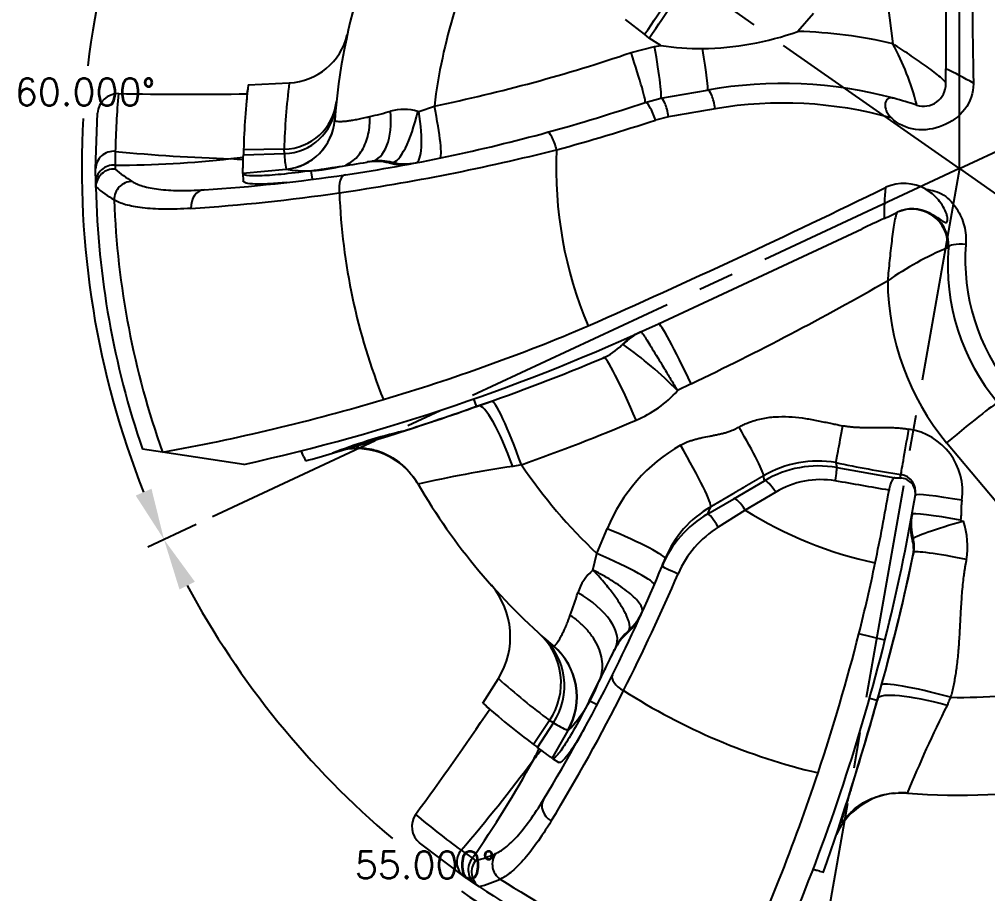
# Model space of a CAD drawing. Header units: inches. Extents: x -34 to 34, y 0 to 22.
# Drawn here: x 26.37 to 29.751, y 3.585 to 6.637 of the extents above; entities that cross this region are included whole.
import ezdxf

# ---------------------------------------------------------------- set-up
doc = ezdxf.new("R2010")
doc.units = ezdxf.units.IN
doc.header["$MEASUREMENT"] = 0
doc.header["$PDMODE"] = 35
doc.linetypes.add('CENTER2', pattern=[1.125, 0.75, -0.125, 0.125, -0.125])
doc.layers.get('Defpoints').update_dxf_attribs({"color": 10})
for name, color, linetype in [('CLine', 5, 'CENTER2'), ('Default', 7, 'Continuous'), ('Dims', 4, 'Continuous'), ('ODG-42788R1', 7, 'Continuous')]:
    doc.layers.add(name, color=color, linetype=linetype)
doc.styles.add('RomanS', font='romans')
doc.dimstyles.new('Copy of Standard', dxfattribs={"dimtxt": 0.094, "dimasz": 0.18, "dimexe": 0.0625, "dimexo": 0.0625, "dimgap": 0.045, "dimtad": 0, "dimtih": 1, "dimtoh": 1, "dimdec": 4, "dimzin": 4, "dimdsep": 46, "dimtxsty": 'RomanS', "dimcen": 0.09, "dimadec": 3, "dimazin": 1, "dimtfac": 1, "dimtdec": 4, "dimtofl": 0, "dimtmove": 0, "dimatfit": 1, "dimfxl": 1, "dimtolj": 1, "dimtzin": 0, "dimarcsym": 0})

# ---------------------------------------------------------------- blocks, each defined once
blk = doc.blocks.new('*D35')
at = {"layer": 'Defpoints', "color": 0, "transparency": 16777216}
for p in [(28.6885, 9.0247), (29.6523, 8.9935), (27.2954, 7.7666), (29.6523, 6.1163), (29.6523, 6.1163)]:
    blk.add_point(p, dxfattribs=at)
at = {"layer": 'Dims', "color": 0, "lineweight": -2, "transparency": 16777216}
for p, q in [((29.6523, 9.056), (29.6523, 9.2427)), ((27.2442, 7.8024), (27.0913, 7.9096))]:
    blk.add_line(p, q, dxfattribs=at)
for start, end in [(93.3665, 113.5033), (121.0204, 141.6335)]:
    blk.add_arc((29.6523, 6.1163), 3.064, start, end, dxfattribs=at)
at = {"layer": 'Dims', "color": 0, "transparency": 16777216}
for points in [[(29.4715, 9.2049), (29.4733, 9.145), (29.6523, 9.1802)], [(27.274, 8.0001), (27.2259, 8.036), (27.1425, 7.8737)]]:
    blk.add_solid(points, dxfattribs=at)
at = {"layer": 'Dims', "color": 0, "transparency": 16777216, "insert": (28.2375, 8.8341), "char_height": 0.094, "attachment_point": 5, "style": 'RomanS'}
blk.add_mtext('\\A1;55.000°', dxfattribs=at)
blk = doc.blocks.new('*D36')
at = {"layer": 'Defpoints', "color": 0, "transparency": 16777216}
for p in [(27.2954, 7.7666), (26.6927, 6.9093), (29.6523, 6.1163), (27.0447, 4.9003)]:
    blk.add_point(p, dxfattribs=at)
at = {"layer": 'Dims', "color": 0, "lineweight": -2, "transparency": 16777216}
for p, q in [((27.2442, 7.8024), (27.0913, 7.9096)), ((26.988, 4.8739), (26.8188, 4.795))]:
    blk.add_line(p, q, dxfattribs=at)
for start, end in [(148.3665, 173.2705), (176.725, 201.6335)]:
    blk.add_arc((29.6523, 6.1163), 3.064, start, end, dxfattribs=at)
at = {"layer": 'Dims', "color": 0, "transparency": 16777216}
for points in [[(27.0185, 7.7398), (27.0687, 7.7068), (27.1425, 7.8737)], [(26.8317, 4.9986), (26.7766, 4.9748), (26.8754, 4.8214)]]:
    blk.add_solid(points, dxfattribs=at)
at = {"layer": 'Dims', "color": 0, "transparency": 16777216, "insert": (26.6, 6.3833), "char_height": 0.094, "attachment_point": 5, "style": 'RomanS'}
blk.add_mtext('\\A1;60.000°', dxfattribs=at)
blk = doc.blocks.new('*D37')
at = {"layer": 'Defpoints', "color": 0, "transparency": 16777216}
for p in [(29.6523, 6.1163), (27.0447, 4.9003), (27.4237, 4.0137), (29.1527, 3.2828)]:
    blk.add_point(p, dxfattribs=at)
at = {"layer": 'Dims', "color": 0, "lineweight": -2, "transparency": 16777216}
for p, q in [((26.988, 4.8739), (26.8188, 4.795)), ((29.1418, 3.2213), (29.1094, 3.0373))]:
    blk.add_line(p, q, dxfattribs=at)
for start, end in [(208.3665, 229.7584), (235.4246, 256.6335)]:
    blk.add_arc((29.6523, 6.1163), 3.064, start, end, dxfattribs=at)
at = {"layer": 'Dims', "color": 0, "transparency": 16777216}
for points in [[(26.9294, 4.6471), (26.983, 4.6741), (26.8754, 4.8214)], [(28.95, 3.1647), (28.9379, 3.106), (29.1202, 3.0989)]]:
    blk.add_solid(points, dxfattribs=at)
at = {"layer": 'Dims', "color": 0, "transparency": 16777216, "insert": (27.7871, 3.6855), "char_height": 0.094, "attachment_point": 5, "style": 'RomanS'}
blk.add_mtext('\\A1;55.000°', dxfattribs=at)
blk = doc.blocks.new('*D38')
at = {"layer": 'Defpoints', "color": 0, "transparency": 16777216}
for p in [(29.6523, 6.1163), (32.0091, 4.466), (29.1527, 3.2828), (30.2719, 3.1156)]:
    blk.add_point(p, dxfattribs=at)
at = {"layer": 'Dims', "color": 0, "lineweight": -2, "transparency": 16777216}
for p, q in [((32.0603, 4.4302), (32.2133, 4.323)), ((29.1418, 3.2213), (29.1094, 3.0373))]:
    blk.add_line(p, q, dxfattribs=at)
for start, end in [(296.6385, 321.6335), (263.3665, 287.4639)]:
    blk.add_arc((29.6523, 6.1163), 3.064, start, end, dxfattribs=at)
at = {"layer": 'Dims', "color": 0, "transparency": 16777216}
for points in [[(32.0305, 4.2325), (32.0787, 4.1966), (32.1621, 4.3589)], [(29.294, 3.0432), (29.3027, 3.1025), (29.1202, 3.0989)]]:
    blk.add_solid(points, dxfattribs=at)
at = {"layer": 'Dims', "color": 0, "transparency": 16777216, "insert": (30.8248, 3.2856), "char_height": 0.094, "attachment_point": 5, "style": 'RomanS'}
blk.add_mtext('\\A1;65.000°', dxfattribs=at)
blk = doc.blocks.new('*D39')
at = {"layer": 'Defpoints', "color": 0, "transparency": 16777216}
for p in [(32.2599, 7.3322), (29.6523, 6.1163), (32.6118, 5.3233), (32.0091, 4.466)]:
    blk.add_point(p, dxfattribs=at)
at = {"layer": 'Dims', "color": 0, "lineweight": -2, "transparency": 16777216}
for p, q in [((32.3165, 7.3587), (32.4858, 7.4376)), ((32.0603, 4.4302), (32.2133, 4.323))]:
    blk.add_line(p, q, dxfattribs=at)
for start, end in [(356.725, 21.6335), (328.3665, 353.2705)]:
    blk.add_arc((29.6523, 6.1163), 3.064, start, end, dxfattribs=at)
at = {"layer": 'Dims', "color": 0, "transparency": 16777216}
for points in [[(32.4729, 7.234), (32.528, 7.2578), (32.4292, 7.4112)], [(32.2861, 4.4928), (32.2359, 4.5258), (32.1621, 4.3589)]]:
    blk.add_solid(points, dxfattribs=at)
at = {"layer": 'Dims', "color": 0, "transparency": 16777216, "insert": (32.7046, 5.8493), "char_height": 0.094, "attachment_point": 5, "style": 'RomanS'}
blk.add_mtext('\\A1;60.000°', dxfattribs=at)
blk = doc.blocks.new('*D40')
at = {"layer": 'Defpoints', "color": 0, "transparency": 16777216}
for p in [(29.6523, 9.0499), (31.7549, 8.3449), (32.2599, 7.3322), (29.6523, 6.1163)]:
    blk.add_point(p, dxfattribs=at)
at = {"layer": 'Dims', "color": 0, "lineweight": -2, "transparency": 16777216}
for p, q in [((29.6523, 9.1124), (29.6523, 9.2427)), ((32.3165, 7.3587), (32.4858, 7.4376))]:
    blk.add_line(p, q, dxfattribs=at)
for start, end in [(60.8583, 86.6335), (28.3665, 54.426)]:
    blk.add_arc((29.6523, 6.1163), 3.064, start, end, dxfattribs=at)
at = {"layer": 'Dims', "color": 0, "transparency": 16777216}
for points in [[(29.8313, 9.145), (29.8331, 9.2049), (29.6523, 9.1802)], [(32.3751, 7.5855), (32.3215, 7.5585), (32.4292, 7.4112)]]:
    blk.add_solid(points, dxfattribs=at)
at = {"layer": 'Dims', "color": 0, "transparency": 16777216, "insert": (31.2986, 8.7004), "char_height": 0.094, "attachment_point": 5, "style": 'RomanS'}
blk.add_mtext('\\A1;65.000°', dxfattribs=at)
blk = doc.blocks.new('SE')
at = {"layer": 'ODG-42788R1', "color": 7, "linetype": 'Continuous'}
for p, q in [((8.1358, 7.1487), (8.1358, 6.316)), ((7.6734, 6.5088), (7.6186, 6.4465)), ((7.0839, 6.4362), (7.0175, 6.4884)), ((7.0998, 6.4228), (7.0839, 6.4362)), ((7.0364, 6.3723), (7.1186, 6.3933)), ((7.1408, 6.3973), (7.0998, 6.4228)), ((7.1186, 6.3933), (7.1408, 6.3973)), ((8.1358, 6.2633), (8.1358, 6.316)), ((5.6998, 6.2595), (5.8433, 6.2663)), ((8.2316, 6.2653), (8.2316, 6.2633)), ((5.6964, 6.2284), (5.6981, 6.244)), ((7.1407, 6.2129), (7.3036, 6.2416)), ((7.0854, 6.1987), (7.1407, 6.2129)), ((5.1671, 5.9661), (5.1733, 6.1611)), ((6.2952, 6.1668), (6.3497, 6.1859)), ((6.0018, 6.1375), (6.0018, 6.1369)), ((7.1674, 6.1485), (7.1214, 6.137)), ((5.2357, 6.0276), (5.2351, 5.9794)), ((5.6829, 6.015), (5.8261, 6.0199)), ((5.8253, 6.0354), (5.6835, 6.0324)), ((5.8261, 6.0199), (5.8253, 6.0354)), ((5.1675, 5.9168), (5.1671, 5.9661)), ((5.2351, 5.9794), (5.2349, 5.9658)), ((5.6809, 5.951), (5.8323, 5.965)), ((5.6809, 5.9506), (5.6824, 5.9243)), ((5.8323, 5.965), (5.8321, 5.9657)), ((5.9195, 5.9601), (6.0169, 5.9746)), ((5.9244, 5.93), (5.9195, 5.9601)), ((5.1678, 5.9019), (5.1675, 5.9168)), ((5.1678, 5.9037), (5.1678, 5.9019)), ((7.9265, 5.9021), (7.9246, 5.9013)), ((5.2316, 5.8579), (5.2316, 5.8579)), ((7.9481, 5.8064), (7.967, 5.8152)), ((7.1319, 5.4258), (7.8434, 5.7576)), ((7.0657, 5.3953), (7.07, 5.3973)), ((7.07, 5.3973), (7.0703, 5.3974)), ((7.0085, 5.3536), (7.0042, 5.3518)), ((7.0085, 5.3536), (7.0092, 5.3536)), ((6.942, 5.3078), (6.9378, 5.3062)), ((7.2459, 5.2163), (7.1987, 5.1923)), ((6.4971, 5.1376), (6.4877, 5.1635)), ((6.5038, 5.1394), (6.4971, 5.1376)), ((6.5038, 5.1394), (6.5499, 5.1556)), ((6.1716, 5.0287), (6.213, 5.0419)), ((6.2126, 5.0418), (6.209, 5.0406)), ((8.3096, 4.8056), (8.138, 5.0102)), ((5.4005, 4.9773), (5.3307, 4.9878)), ((5.6845, 4.935), (5.4005, 4.9773)), ((5.885, 4.9824), (5.8849, 4.9824)), ((5.885, 4.9824), (5.8852, 4.9818)), ((5.8909, 4.9683), (5.885, 4.9824)), ((5.8936, 4.9615), (5.8909, 4.9683)), ((5.8936, 4.9615), (5.8996, 4.9472)), ((7.7513, 4.9411), (7.7544, 4.9238)), ((6.6535, 4.9336), (6.6231, 4.928)), ((7.7544, 4.9238), (7.9577, 4.8882)), ((6.2823, 4.8825), (6.2917, 4.8679)), ((7.3953, 4.8152), (7.5021, 4.878)), ((7.5021, 4.878), (7.4992, 4.8949)), ((7.5414, 4.838), (7.4351, 4.7748)), ((7.3043, 4.7618), (7.3953, 4.8152)), ((7.4351, 4.7748), (7.3411, 4.716)), ((8.0156, 4.7509), (8.0173, 4.7602)), ((6.917, 4.6239), (6.9531, 4.71)), ((8.0213, 4.6749), (8.0196, 4.6667)), ((6.9034, 4.5659), (6.917, 4.6239)), ((8.023, 4.6273), (8.0212, 4.6194)), ((7.0251, 4.348), (7.0282, 4.3546)), ((7.0282, 4.3546), (7.03, 4.3577)), ((7.9229, 4.3213), (7.832, 4.3439)), ((6.7647, 4.3018), (6.7654, 4.3014)), ((6.9782, 4.2866), (6.9828, 4.2962)), ((6.9829, 4.2963), (6.9838, 4.2982)), ((6.5194, 4.1011), (6.5735, 4.1872)), ((6.8906, 4.1094), (6.9243, 4.1769)), ((7.8981, 4.1172), (7.9112, 4.1642)), ((6.5428, 4.0805), (6.5311, 4.0908)), ((6.9181, 4.0961), (6.8906, 4.1094)), ((7.8957, 4.1107), (7.8691, 4.1179)), ((7.8981, 4.1172), (7.8957, 4.1107)), ((6.7519, 4.041), (6.6961, 3.9575)), ((6.71, 3.947), (6.7656, 4.0326)), ((6.7656, 4.0326), (6.7519, 4.041)), ((6.7613, 3.9087), (6.8169, 4.0063)), ((6.8169, 4.0063), (6.816, 4.0065)), ((6.7616, 3.9085), (6.784, 3.8946)), ((7.7967, 3.7768), (7.8111, 3.8232)), ((7.811, 3.8227), (7.8099, 3.8191)), ((7.9814, 3.7884), (7.9988, 3.7877)), ((6.4542, 3.4964), (6.298, 3.6134)), ((6.4431, 3.588), (6.4823, 3.5598)), ((6.4823, 3.5598), (6.4933, 3.5518)), ((7.6716, 3.5203), (7.6723, 3.5202)), ((7.6718, 3.5203), (7.6717, 3.5202)), ((7.6866, 3.517), (7.6718, 3.5203)), ((7.6938, 3.5154), (7.6866, 3.517)), ((6.4948, 3.4685), (6.4542, 3.4964)), ((6.5798, 3.4872), (6.5798, 3.4873)), ((7.6938, 3.5154), (7.709, 3.512)), ((6.5071, 3.4602), (6.4948, 3.4685)), ((6.5057, 3.4612), (6.5071, 3.4602))]:
    blk.add_line(p, q, dxfattribs=at)
for centre, radius, start, end in [((39.0204, 6.7906), 30.7933, 178.91405, 180.97745), ((13.7859, 7.2311), 5.8937, 180.94737, 188.07445), ((8.1827, 5.9675), 2.1875, 149.0458, 175.5436), ((8.1827, 5.9675), 1.8459, 152.1505, 173.2057), ((5.8315, 6.4863), 0.2203, 273.0801, 346.3974), ((7.272, 7.4137), 1.0275, 270.7807, 289.7172), ((7.5701, 4.7761), 1.6711, 76.8396, 88.3366), ((7.2771, 7.2392), 0.8529, 260.8029, 270.5989), ((7.1189, 5.9552), 0.9447, 14.4678, 28.3172), ((5.1885, 11.821), 5.7535, 281.64355, 288.73374), ((7.6015, 5.1895), 1.2468, 59.641, 64.6221), ((8.1827, 5.9675), 2.5, 173.2925, 178.5121), ((7.5641, 4.7644), 1.5, 74.9369, 100), ((8.0577, 6.2633), 0.0781, 251.7738, 0), ((5.2479, 6.1546), 0.0749, 90.8553, 175.0058), ((8.1821, 5.9675), 2.947, 174.8999, 178.8312), ((5.5009, 18.6256), 12.3987, 268.82567, 270.90327), ((8.1827, 5.9675), 2.5, 174.0087, 174.8366), ((5.1594, 11.8785), 5.9974, 285.31978, 288.73148), ((7.5668, 4.794), 1.4023, 74.3435, 99.7139), ((7.5641, 4.7644), 1.5, 71.7738, 74.9369), ((8.1827, 5.9675), 2.1875, 174.9755, 175.5436), ((5.6327, 8.1954), 2.1047, 283.5151, 285.5365), ((6.2428, 6.0057), 0.1684, 73.0349, 105.9699), ((6.2935, 6.1719), 0.00533, 252.8929, 289.1154), ((23.5583, -89.5702), 97.112, 99.619691, 99.717105), ((5.1196, 12.1594), 6.3464, 285.13525, 288.38657), ((5.1586, 11.8809), 6, 278.44661, 285.3205), ((5.7841, 11.5002), 5.5, 264.2784, 268.4895), ((10.342, 5.8576), 4.6617, 177.851, 178.0653), ((6.2032, 6.0341), 0.3774, 182.1556, 190.4396), ((4.9585, 13.2281), 7.4211, 278.20742, 284.18137), ((8.1827, 5.9675), 1.4076, 177.3278, 202.9661), ((5.228, 9.7061), 3.7266, 270.1093, 276.3325), ((5.3423, 8.5881), 2.6029, 276.5474, 277.5218), ((4.6517, 14.8849), 9.0144, 278.08512, 279.34186), ((6.1457, 5.8013), 0.1912, 76.3392, 99.2421), ((6.2281, 5.3123), 0.6872, 98.4773, 99.4753), ((6.1443, 5.9029), 0.0907, 96.9024, 99.2627), ((6.1582, 5.8138), 0.1809, 75.8728, 97.9466), ((6.4819, 4.3543), 1.6586, 99.7053, 100.1091), ((6.2361, 6.1752), 0.1934, 256.4539, 280.7517), ((6.2473, 6.1822), 0.1982, 256.8823, 280.8132), ((5.231, 5.9027), 0.0632, 86.4393, 179.1713), ((5.5632, 6.3559), 0.5099, 229.9143, 238.2596), ((5.9016, 6.4298), 0.4699, 261.5179, 282.1043), ((5.9016, 6.4298), 0.4699, 282.1043, 284.6502), ((4.9682, 13.0073), 7.1104, 278.75052, 278.83369), ((5.2949, 5.859), 0.0633, 89.9543, 180.9387), ((5.1586, 11.8809), 6, 273.70417, 278.44661), ((5.4998, 6.2997), 0.5168, 230.0268, 238.7408), ((8.1827, 5.9675), 3.0156, 181.2461, 198.9586), ((5.085, 12.2623), 6.4472, 273.68875, 278.31949), ((8.1827, 5.9675), 2.1664, 182.236, 201.8476), ((-5.7689, 33.9717), 31.2324, 293.90399, 296.00434), ((9.0773, 5.7937), 1.1577, 174.6665, 180.0355), ((7.9891, 5.7651), 0.1507, 59.7197, 114.5507), ((8.1827, 5.9675), 2.9531, 182.1277, 199.5902), ((8.0175, 5.7009), 0.125, 355.4677, 114.3098), ((8.0198, 5.7019), 0.125, 61.5263, 115), ((18.3518, -16.7776), 24.8648, 114.80655, 115.0002), ((7.4999, 6.7194), 1.0171, 294.371, 296.1447), ((8.0198, 5.7019), 0.125, 355.3889, 61.5263), ((8.5654, 4.6716), 1.1037, 112.5473, 124.9932), ((8.892, 5.6316), 0.75, 175.3889, 220), ((8.9009, 5.6481), 0.6977, 175.4926, 219.3863), ((2.7397, 14.6556), 10.4597, 295.51923, 299.76508), ((8.8274, 5.5809), 0.895, 180.3276, 219.6199), ((4.1736, 11.77), 7, 282.46517, 295), ((4.2658, 11.5854), 6.7009, 286.52544, 293.02371), ((7.1479, 5.214), 0.1991, 114.4009, 136.1838), ((7.1527, 5.2157), 0.1995, 114.4712, 136.2679), ((7.1506, 5.2209), 0.194, 114.4845, 136.8124), ((6.8606, 5.4896), 0.199, 292.8223, 316.1893), ((6.1677, 4.173), 1.4498, 44.6733, 54.5205), ((4.1656, 11.8948), 7.1481, 289.0362, 292.81907), ((6.8913, 5.4698), 0.4142, 293.134, 317.9309), ((4.1185, 12.0627), 7.2004, 280.25588, 286.56904), ((3.6094, 13.3078), 8.666, 287.47891, 289.51078), ((2.2982, 17.1429), 12.7184, 288.05802, 289.27739), ((4.2274, 11.7804), 7.2639, 289.51142, 292.90035), ((2.783, 15.67), 11.1678, 286.71026, 288.03559), ((6.6878, 3.1892), 1.9148, 103.5051, 111.2408), ((7.9747, 4.8411), 0.2189, 351.7901, 81.6515), ((4.7007, 4.4775), 1.2874, 22.3996, 23.061), ((5.5091, 6.5109), 1.6117, 284.0197, 287.5117), ((6.0768, 4.74), 0.25, 40.9642, 100.4983), ((7.5075, 4.4825), 0.5993, 119.8466, 157.6908), ((7.689, 4.5707), 0.3756, 80.4449, 120.3493), ((8.5798, 8.8708), 4.016, 258.0944, 261.3889), ((7.267, 0.5957), 4.3799, 98.4535, 102.8507), ((8.1827, 5.9675), 1.8459, 214.0637, 226.7098), ((7.6906, 4.5574), 0.3719, 80.1212, 120.4386), ((6.0768, 4.74), 0.25, 30.2382, 37.2994), ((6.0768, 4.74), 0.25, 30.238, 34.7446), ((7.6986, 4.5761), 0.3055, 80.4061, 120.9753), ((-0.9472, -45.8391), 51.4567, 80.05764, 80.26969), ((1.1409, 6.0731), 6.9375, 350.15811, 350.26472), ((7.9753, 4.8332), 0.0541, 348.4135, 88.944), ((7.9674, 4.8383), 0.0627, 350.309, 79.7816), ((8.1827, 5.9675), 2.1875, 210.2379, 229.5925), ((0.8742, 6.0581), 7.1664, 348.18647, 350.25276), ((1.1301, 6.0116), 7, 346.02651, 350.21837), ((1.1301, 6.0116), 7, 350.21837, 350.26285), ((7.4998, 4.464), 0.3723, 119.8121, 157.6879), ((1.4168, 7.2067), 6.375, 337.44896, 337.69331), ((8.1827, 5.9675), 1.4076, 237.9213, 257.9495), ((7.4948, 4.4341), 0.3791, 120.1664, 157.355), ((8.1993, 4.7172), 0.1867, 169.622, 195.7225), ((8.2035, 4.7262), 0.1892, 169.6686, 195.7334), ((7.9359, 4.6488), 0.2751, 350.4081, 18.5697), ((7.5311, 4.4101), 0.36, 121.8509, 156.5848), ((7.9237, 4.6397), 0.0995, 348.2407, 15.7283), ((7.9244, 4.6476), 0.1008, 348.3854, 15.7357), ((1.6042, 6.8821), 6, 337.43798, 337.69897), ((1.0247, 6.0763), 7.1466, 344.03589, 348.23723), ((1.2448, 6.0197), 6.9198, 344.44691, 348.39236), ((7.0089, 4.4388), 0.1652, 129.7168, 163.1346), ((1.6042, 6.8821), 6, 333.44661, 337.43798), ((1.271, 5.9844), 6.763, 345.96228, 348.10953), ((0.5727, 7.4024), 7.2145, 333.1659, 336.73857), ((6.3371, 4.3331), 0.2778, 328.3235, 40.3426), ((5.1211, 5.0338), 1.8142, 339.827, 342.4506), ((6.906, 4.4847), 0.1813, 311.0615, 335.7229), ((6.9045, 4.4945), 0.1867, 311.4954, 335.7077), ((6.9133, 4.4912), 0.1773, 311.1763, 335.6897), ((7.1505, 4.2035), 0.1913, 130.9476, 154.2387), ((7.1456, 4.2167), 0.1811, 130.3971, 153.2757), ((1.0943, 6.059), 6.9525, 341.54387, 345.71839), ((8.1827, 5.9675), 2.1875, 229.1737, 229.5925), ((7.1456, 4.2167), 0.1811, 153.2757, 153.9705), ((1.1301, 6.0116), 7, 337.46517, 346.02651), ((-1.1473, 8.1899), 9.0144, 333.08512, 334.34186), ((0.2154, 7.5409), 7.5051, 334.13345, 334.31605), ((8.1827, 5.9675), 1.8459, 269.0514, 291.7098), ((1.6042, 6.8821), 6, 328.70417, 333.44661), ((0.2154, 7.5409), 7.5051, 333.36986, 333.67922), ((0.2154, 7.5409), 7.5051, 333.67922, 333.78079), ((8.1848, 5.9699), 2.4029, 227.8921, 233.3934), ((6.4621, 4.3487), 0.4931, 316.0166, 339.6099), ((1.2496, 7.0406), 6.4472, 328.68875, 333.31949), ((8.1827, 5.9675), 2.1664, 237.236, 256.834), ((8.1827, 5.9675), 2.5, 228.2925, 233.5121), ((-1.9507, 6.8528), 10.221, 340.92208, 344.43799), ((-0.4532, 6.4315), 8.666, 342.47891, 344.51078), ((12.0577, 2.1362), 4.3799, 153.4535, 157.8507), ((-3.7244, 11.0311), 12.3987, 323.82567, 325.90327), ((8.1827, 5.9675), 2.5, 229.0087, 229.8366), ((6.9486, 4.3245), 0.3445, 237.9224, 247.3631), ((9.5112, 7.6732), 4.6617, 232.851, 233.0653), ((8.1827, 5.9675), 2.1875, 265.2379, 294.5925), ((4.4068, 5.1439), 2.6029, 331.5474, 332.5218), ((2.2747, 7.1761), 5.5, 319.2784, 323.4895), ((3.4255, 5.6915), 3.7266, 325.1093, 331.3325), ((0.856, 6.1305), 7.2012, 335.29332, 341.60511), ((7.9803, 3.5384), 0.25, 95.9642, 155.3105), ((-0.4532, 6.4315), 8.666, 342.24506, 342.41906), ((7.9803, 3.5384), 0.25, 85.2382, 92.2994), ((7.9803, 3.5384), 0.25, 85.238, 89.7446), ((6.3461, 3.6708), 0.0749, 145.8553, 230.0058), ((8.1823, 5.967), 2.947, 229.8999, 233.8312), ((6.5427, 3.5124), 0.0632, 141.4393, 234.1713), ((6.3621, 4.0445), 0.5099, 284.9143, 293.2596), ((6.6152, 3.5397), 0.0633, 144.9543, 235.9387), ((7.406, 2.2605), 1.2874, 77.3996, 78.061), ((6.3717, 3.9603), 0.5168, 285.0268, 293.7408), ((8.1827, 5.9675), 2.9531, 237.1277, 254.5902), ((8.1827, 5.9675), 3.0156, 236.2461, 253.9586)]:
    blk.add_arc(centre, radius, start, end, dxfattribs=at)
for centre, major_axis, ratio, start_param, end_param in [((7.0723, 6.4412), (0.1159, 0.1655), 0.061247, 4.725293, 6.283185), ((7.0882, 6.4277), (0.117, 0.167), 0.060164, 4.725391, 6.283185), ((7.1081, 6.3975), (0.0326, -0.1847), 0.051058, 0, 1.539137), ((7.0251, 6.3763), (0.0602, -0.1776), 0.050106, 0, 1.531415), ((7.2711, 6.4263), (0.0326, -0.1847), 0.042468, 0, 1.345396), ((8.1817, 5.9675), (-0.1229, -2.3552), 0.999592, 4.637469, 4.735692), ((7.3145, 6.1801), (0.0109, -0.0616), 0.238186, 1.46634, 3.141593), ((5.8213, 6.2216), (0.1864, -0.02), 0.992909, 4.839849, 6.282923), ((5.8197, 6.2061), (-0.1866, 0.0188), 0.993727, 1.704778, 3.141593), ((7.1054, 6.1395), (0.0201, -0.0592), 0.230627, 1.449779, 3.141593), ((7.1515, 6.1513), (0.0109, -0.0616), 0.244012, 1.481701, 3.141593), ((6.0993, 6.1774), (-0.0306, 0.185), 0.50765, 3.139341, 4.57584), ((6.2443, 6.1718), (-0.0436, -0.1824), 0.253635, 0.036115, 1.603907), ((6.2493, 6.1717), (0.0352, -0.1842), 0.236295, 0, 1.499377), ((6.3317, 6.188), (-0.0378, 0.1836), 0.091802, 3.14159, 4.681792), ((5.8149, 6.152), (-0.1869, 0.0146), 0.998077, 1.740207, 3.141593), ((5.8149, 6.1514), (-0.1832, -0.0399), 0.998238, 1.449492, 2.849292), ((6.7604, 6.0339), (0.0165, -0.0603), 0.246952, 1.490763, 3.141593), ((5.2296, 5.9661), (-0.0625, 0), 0.989143, 4.613143, 6.283185), ((5.7437, 9.9684), (1.1701, -3.825), 0.92755, -0.346561, -0.334832), ((5.23, 5.9178), (-0.0625, -0.0011), 0.989158, 4.613141, 6.283185), ((6.0491, 5.8842), (0.0092, -0.0618), 0.497794, 3.141593, 4.65827), ((5.5503, 5.8311), (0.004, -0.0624), 0.808391, 3.141593, 4.701976), ((8.2067, 5.6868), (0.0623, -0.005), 0.255502, 1.613531, 3.141593), ((7.2341, 5.2068), (-0.1021, 0.219), 0.061123, 4.727318, 6.283185), ((7.0392, 5.0774), (-0.0973, 0.2303), 0.072402, 4.731774, 6.280828), ((6.586, 4.9033), (-0.0825, 0.236), 0.173012, 4.756802, 6.275154), ((6.6335, 4.92), (-0.0838, 0.2355), 0.093667, 4.736585, 6.275468), ((8.1374, 4.9984), (0.18, 0.1511), 0.036937, 0, 1.536755), ((7.4059, 5.0563), (0.093, -0.1618), 0.058512, 0.034967, 1.59171), ((7.773, 5.0641), (-0.0218, -0.1231), 0.012829, 0.034909, 1.620833), ((8.0051, 5.0504), (-0.0265, -0.1505), 0.000816, 0.034907, 1.619361), ((7.1973, 4.9904), (0.117, -0.2038), 0.069422, 0.034991, 1.589262), ((7.7435, 4.8623), (0.0107, 0.0616), 0.05462, 4.96855, 6.248227), ((7.5334, 4.8239), (-0.0317, 0.0539), 0.226159, 4.841953, 6.24735), ((7.4265, 4.7611), (-0.0317, 0.0539), 0.231341, 4.831965, 6.247305), ((8.1914, 4.7999), (-0.1622, 0.0278), 0.059706, 4.723095, 6.283185), ((7.3356, 4.7077), (-0.0315, 0.054), 0.142809, 4.781291, 6.247917), ((8.1867, 4.7294), (-0.1694, 0.0308), 0.06322, 4.724085, 6.283185), ((8.1968, 4.7246), (-0.1755, -0.05), 0.062243, 4.695412, 6.252985), ((6.938, 4.6945), (0.2174, -0.0892), 0.085457, 0, 1.536187), ((8.2074, 4.5895), (-0.1843, 0.0378), 0.069786, 4.728019, 6.281409), ((6.9014, 4.6073), (0.2159, -0.0927), 0.090903, 0, 1.537633), ((7.2027, 4.5561), (-0.0577, 0.024), 0.054099, 0, 1.559088), ((6.771, 4.398), (-0.2119, 0.1016), 0.492727, 3.140224, 4.568918), ((6.5579, 4.1707), (0.1576, 0.1744), 0.992625, 4.856746, 6.282883), ((6.5699, 4.1599), (-0.1564, -0.1754), 0.993256, 1.721594, 3.141593), ((6.6124, 4.1229), (-0.1523, -0.1789), 0.997817, 1.756488, 3.141593), ((6.6132, 4.1224), (-0.0838, -0.2196), 0.99805, 1.417437, 2.800516), ((7.0272, 4.172), (-0.0559, 0.0279), 0.497794, 0, 1.516678), ((8.1517, 4.0977), (-0.2406, 0.0664), 0.093672, 4.736566, 6.275467), ((8.1386, 4.0491), (-0.2406, 0.0677), 0.173012, 4.756802, 6.275154), ((3.5064, 6.2644), (3.8044, -1.2355), 0.92755, -0.34656, -0.334831), ((6.7845, 3.7329), (-0.0534, 0.0325), 0.808391, 0, 1.560383), ((6.49, 3.5476), (0.0358, 0.0512), 0.989143, 1.47155, 3.141593), ((6.5298, 3.5203), (0.035, 0.0518), 0.989158, 1.471549, 3.141593)]:
    blk.add_ellipse(centre, major_axis=major_axis, ratio=ratio, start_param=start_param, end_param=end_param, dxfattribs=at)
for points, degree, knots in [([(8.1358, 6.2646), (8.1358, 6.2669), (8.1332, 6.2705), (8.1244, 6.2796), (8.1185, 6.2849), (8.0977, 6.302), (8.081, 6.3144), (8.0456, 6.3398), (8.0272, 6.3525), (7.9894, 6.378), (7.9699, 6.3908), (7.9506, 6.4033)], 3, [0, 0, 0, 0, 0.125, 0.125, 0.25, 0.25, 0.5, 0.5, 0.75, 0.75, 1, 1, 1, 1]), ([(8.2316, 6.2633), (8.2317, 6.2318), (8.2209, 6.2002), (8.1826, 6.1494), (8.1549, 6.1296), (8.0945, 6.1052), (8.0613, 6.1), (7.9976, 6.1084), (7.9679, 6.1222), (7.9453, 6.1443)], 3, [0, 0, 0, 0, 0.25, 0.25, 0.5, 0.5, 0.75, 0.75, 1, 1, 1, 1]), ([(7.9539, 6.2129), (7.9507, 6.2137), (7.9478, 6.2142), (7.942, 6.2143), (7.9393, 6.214), (7.9342, 6.212), (7.9318, 6.2105), (7.9276, 6.206), (7.9259, 6.2031), (7.9241, 6.1974), (7.9236, 6.1953), (7.9231, 6.1908), (7.9231, 6.1884), (7.9234, 6.1834), (7.9238, 6.1808), (7.9251, 6.1756), (7.9259, 6.1731), (7.928, 6.168), (7.9292, 6.1655), (7.9318, 6.1608), (7.9333, 6.1585), (7.9379, 6.152), (7.9415, 6.148), (7.9453, 6.1443)], 3, [0, 0, 0, 0, 0.125, 0.125, 0.25, 0.25, 0.375, 0.375, 0.5, 0.5, 0.5625, 0.5625, 0.625, 0.625, 0.6875, 0.6875, 0.75, 0.75, 0.8125, 0.8125, 0.875, 0.875, 1, 1, 1, 1]), ([(6.0018, 6.1369), (6.0019, 6.1367), (6.002, 6.1362), (6.0024, 6.1356), (6.0029, 6.135), (6.0037, 6.1345), (6.0046, 6.1341), (6.0058, 6.1336), (6.0072, 6.1333), (6.0087, 6.133), (6.0125, 6.1324), (6.02, 6.132), (6.0312, 6.1326), (6.0411, 6.1335), (6.0486, 6.1344), (6.0565, 6.1355), (6.065, 6.1368), (6.0739, 6.1383), (6.0832, 6.14), (6.093, 6.1419), (6.1032, 6.1441), (6.1136, 6.1464), (6.121, 6.1481), (6.1246, 6.149)], 3, [0, 0, 0, 0, 0.027316, 0.054779, 0.082388, 0.110143, 0.138043, 0.166087, 0.194275, 0.222605, 0.251077, 0.377504, 0.500754, 0.552942, 0.604597, 0.655729, 0.706347, 0.756463, 0.80609, 0.855241, 0.903933, 0.95218, 1, 1, 1, 1]), ([(6.04, 5.9804), (6.0405, 5.9805), (6.0409, 5.9807), (6.0483, 5.9837), (6.0552, 5.9875), (6.0685, 5.9969), (6.0749, 6.0026), (6.0868, 6.0158), (6.0923, 6.0233), (6.1022, 6.0397), (6.1065, 6.0487), (6.1138, 6.0675), (6.1168, 6.0774), (6.1213, 6.0977), (6.1229, 6.1081), (6.1247, 6.1287), (6.1249, 6.139), (6.1246, 6.149)], 3, [0.1168642, 0.1168642, 0.1168642, 0.1168642, 0.125, 0.125, 0.25, 0.25, 0.375, 0.375, 0.5, 0.5, 0.625, 0.625, 0.75, 0.75, 0.875, 0.875, 1, 1, 1, 1]), ([(5.6809, 5.951), (5.6811, 5.9545), (5.6812, 5.9594), (5.6815, 5.9689), (5.6817, 5.974), (5.6821, 5.9902), (5.6825, 6.0022), (5.6829, 6.015)], 3, [0, 0, 0, 0, 0.25, 0.25, 0.5, 0.5, 1, 1, 1, 1]), ([(5.9195, 5.9601), (5.8799, 5.9545), (5.8448, 5.9503), (5.785, 5.9444), (5.7603, 5.9427), (5.7203, 5.9416), (5.7053, 5.9422), (5.6859, 5.9452), (5.6811, 5.9473), (5.6809, 5.9506)], 3, [0, 0, 0, 0, 0.25, 0.25, 0.5, 0.5, 0.75, 0.75, 0.9918833, 0.9918833, 0.9918833, 0.9918833]), ([(5.295, 5.9223), (5.3042, 5.9163), (5.3166, 5.9109), (5.3398, 5.9041), (5.3483, 5.902), (5.3667, 5.8984), (5.3765, 5.8968), (5.4083, 5.8929), (5.4322, 5.8913), (5.4852, 5.8906), (5.5144, 5.8914), (5.5463, 5.8935)], 3, [0, 0, 0, 0, 0.25, 0.25, 0.375, 0.375, 0.5, 0.5, 0.75, 0.75, 1, 1, 1, 1]), ([(5.8349, 5.9192), (5.8126, 5.9168), (5.7926, 5.9151), (5.7648, 5.9135), (5.7555, 5.9132), (5.7385, 5.9129), (5.7309, 5.913), (5.7105, 5.9138), (5.7001, 5.9152), (5.6896, 5.918), (5.6869, 5.9191), (5.6833, 5.9216), (5.6825, 5.923), (5.6824, 5.9245)], 3, [0.0311772, 0.0311772, 0.0311772, 0.0311772, 0.25, 0.25, 0.375, 0.375, 0.5, 0.5, 0.75, 0.75, 0.875, 0.875, 1, 1, 1, 1]), ([(8.065, 5.8952), (8.087, 5.8927), (8.1087, 5.8867), (8.1471, 5.8624), (8.1618, 5.8453), (8.1854, 5.8082), (8.194, 5.7882), (8.2048, 5.7461), (8.2069, 5.7247), (8.2053, 5.7029)], 3, [0, 0, 0, 0, 0.25, 0.25, 0.5, 0.5, 0.75, 0.75, 1, 1, 1, 1]), ([(8.0794, 5.8118), (8.0944, 5.8037), (8.1078, 5.7951), (8.1235, 5.7848), (8.1266, 5.7827), (8.1329, 5.7797), (8.1365, 5.7784), (8.1417, 5.7831), (8.1421, 5.7887), (8.1411, 5.7985), (8.1399, 5.8033), (8.1354, 5.8172), (8.1311, 5.826), (8.1212, 5.8427), (8.1155, 5.8508), (8.0969, 5.8732), (8.0821, 5.8859), (8.065, 5.8952)], 3, [0, 0, 0, 0, 0.25, 0.25, 0.3125, 0.3125, 0.375, 0.375, 0.4375, 0.4375, 0.5, 0.5, 0.625, 0.625, 0.75, 0.75, 1, 1, 1, 1]), ([(5.4998, 5.8285), (5.4661, 5.8263), (5.4352, 5.8254), (5.3789, 5.8261), (5.3535, 5.8277), (5.3196, 5.8317), (5.3091, 5.8333), (5.2893, 5.837), (5.2802, 5.8391), (5.2552, 5.8461), (5.2418, 5.8517), (5.2316, 5.8579)], 3, [0, 0, 0, 0, 0.25, 0.25, 0.5, 0.5, 0.625, 0.625, 0.75, 0.75, 1, 1, 1, 1]), ([(7.9661, 5.8148), (7.9642, 5.8139), (7.9623, 5.809), (7.9587, 5.7953), (7.9569, 5.7865), (7.952, 5.7583), (7.9491, 5.7365), (7.9437, 5.6922), (7.9412, 5.6694), (7.9365, 5.6228), (7.9344, 5.5993), (7.9324, 5.5758)], 3, [0, 0, 0, 0, 0.125, 0.125, 0.25, 0.25, 0.5, 0.5, 0.75, 0.75, 1, 1, 1, 1]), ([(7.0703, 5.3974), (7.0706, 5.3974), (7.0712, 5.3973), (7.0731, 5.3955), (7.0756, 5.3924), (7.0787, 5.3882), (7.0843, 5.3801), (7.0941, 5.3652), (7.1153, 5.3312), (7.1432, 5.2851), (7.1705, 5.2396), (7.1846, 5.2161), (7.1927, 5.2025), (7.1967, 5.1957), (7.1987, 5.1923)], 3, [0, 0, 0, 0, 0.052655, 0.104388, 0.154883, 0.203843, 0.250998, 0.376137, 0.50077, 0.749471, 0.874811, 0.937291, 0.968944, 1, 1, 1, 1]), ([(7.4135, 5.0651), (7.4182, 5.0677), (7.4275, 5.0729), (7.4422, 5.0794), (7.4597, 5.086), (7.4802, 5.0921), (7.5114, 5.0986), (7.5513, 5.1024), (7.5987, 5.1013), (7.6449, 5.0958), (7.6894, 5.0875), (7.7243, 5.0801), (7.7529, 5.0742), (7.7672, 5.0716), (7.7757, 5.07)], 3, [0, 0, 0, 0, 0.043251, 0.086526, 0.130004, 0.194315, 0.259272, 0.388151, 0.516641, 0.642141, 0.763857, 0.88252, 0.93049, 1, 1, 1, 1]), ([(6.2043, 5.0391), (6.1892, 5.0344), (6.162, 5.0257), (6.1266, 5.0143), (6.1022, 5.0061), (6.0871, 5.0005), (6.0777, 4.9968), (6.0764, 4.9947), (6.0829, 4.9935), (6.0949, 4.9925), (6.1074, 4.9912), (6.1217, 4.9892), (6.1436, 4.9851), (6.1703, 4.9762), (6.1989, 4.9622), (6.2282, 4.9421), (6.2578, 4.9149), (6.273, 4.8949), (6.2823, 4.8825)], 3, [0.0106457, 0.0106457, 0.0106457, 0.0106457, 0.1148106, 0.2310987, 0.3383547, 0.4138574, 0.4851678, 0.5448367, 0.5920822, 0.6303996, 0.6479162, 0.6653082, 0.7026847, 0.7470967, 0.7994983, 0.8596455, 0.9267995, 1, 1, 1, 1]), ([(7.2093, 5.0022), (7.2107, 5.0031), (7.2137, 5.0047), (7.2183, 5.0071), (7.223, 5.0093), (7.2279, 5.0115), (7.2352, 5.0144), (7.2452, 5.018), (7.2578, 5.0218), (7.271, 5.0252), (7.2888, 5.0293), (7.3069, 5.0328), (7.3248, 5.0364), (7.3386, 5.0392), (7.3519, 5.0422), (7.3652, 5.0457), (7.3776, 5.0494), (7.3888, 5.0534), (7.3982, 5.0573), (7.4061, 5.061), (7.411, 5.0638), (7.4135, 5.0651)], 3, [0, 0, 0, 0, 0.023589, 0.047544, 0.07189, 0.096647, 0.121833, 0.181958, 0.245746, 0.306286, 0.372097, 0.499967, 0.564009, 0.627852, 0.69706, 0.754231, 0.819349, 0.878167, 0.920638, 0.961215, 1, 1, 1, 1]), ([(7.7757, 5.07), (7.7779, 5.0696), (7.7824, 5.0689), (7.7894, 5.0679), (7.7967, 5.067), (7.806, 5.066), (7.8181, 5.065), (7.8326, 5.0643), (7.8474, 5.0639), (7.8668, 5.0637), (7.8864, 5.0638), (7.9058, 5.064), (7.9205, 5.064), (7.9349, 5.0638), (7.9496, 5.0634), (7.9643, 5.0627), (7.9789, 5.0615), (7.9929, 5.0599), (8.002, 5.0585), (8.0065, 5.0577)], 3, [0, 0, 0, 0, 0.029154, 0.059547, 0.091177, 0.124037, 0.181537, 0.248706, 0.311331, 0.37412, 0.500001, 0.565701, 0.625882, 0.690446, 0.751296, 0.817323, 0.880644, 0.941464, 1, 1, 1, 1]), ([(7.4992, 4.8949), (7.4883, 4.8886), (7.4763, 4.8816), (7.4656, 4.8754), (7.4533, 4.8682), (7.4431, 4.8622), (7.4302, 4.8546), (7.4229, 4.8503), (7.407, 4.841), (7.3919, 4.832), (7.3839, 4.8273), (7.371, 4.8197), (7.3607, 4.8137), (7.3484, 4.8065), (7.3376, 4.8002), (7.3256, 4.7932), (7.3147, 4.787)], 2, [0, 0, 0, 0.125, 0.125, 0.25, 0.25, 0.375, 0.375, 0.5, 0.5, 0.625, 0.625, 0.75, 0.75, 0.875, 0.875, 1, 1, 1]), ([(7.9577, 4.8882), (7.9559, 4.8883), (7.954, 4.8873), (7.9511, 4.8844), (7.9502, 4.8832), (7.9483, 4.8803), (7.9474, 4.8786), (7.9455, 4.8748), (7.9446, 4.8726), (7.9429, 4.868), (7.9421, 4.8654), (7.9405, 4.8601), (7.9397, 4.8571), (7.9384, 4.8511), (7.9377, 4.848), (7.9372, 4.8448)], 3, [0, 0, 0, 0, 0.25, 0.25, 0.375, 0.375, 0.5, 0.5, 0.625, 0.625, 0.75, 0.75, 0.875, 0.875, 1, 1, 1, 1]), ([(8.1914, 4.8098), (8.1912, 4.8085), (8.1907, 4.8059), (8.1902, 4.8017), (8.1898, 4.7973), (8.1895, 4.7918), (8.1893, 4.7844), (8.1891, 4.7752), (8.1889, 4.766), (8.1886, 4.7581), (8.1882, 4.7517), (8.1875, 4.7459), (8.1869, 4.7422), (8.1866, 4.7405)], 3, [0, 0, 0, 0, 0.056547, 0.116834, 0.180916, 0.248844, 0.351981, 0.499804, 0.645196, 0.750827, 0.839892, 0.922905, 1, 1, 1, 1]), ([(8.1866, 4.7405), (8.1867, 4.7402), (8.1869, 4.7394), (8.1887, 4.7383), (8.1914, 4.7374), (8.1942, 4.7368), (8.196, 4.7368), (8.1965, 4.7365), (8.1967, 4.7364)], 3, [0, 0, 0, 0, 0.078387, 0.201712, 0.526129, 0.84276, 0.949419, 1, 1, 1, 1]), ([(8.2072, 4.6029), (8.2064, 4.5992), (8.2049, 4.5917), (8.2028, 4.5802), (8.2009, 4.5683), (8.199, 4.5562), (8.1966, 4.5384), (8.1938, 4.5142), (8.1912, 4.4849), (8.189, 4.4542), (8.1872, 4.4238), (8.1855, 4.3926), (8.1841, 4.365), (8.1826, 4.3377), (8.1809, 4.3119), (8.1788, 4.2839), (8.1763, 4.2569), (8.1733, 4.2308), (8.17, 4.2068), (8.1663, 4.1844), (8.1621, 4.1628), (8.1575, 4.142), (8.1539, 4.1285), (8.1521, 4.1218)], 3, [0, 0, 0, 0, 0.023407, 0.047467, 0.072186, 0.09757, 0.123624, 0.182943, 0.247935, 0.305917, 0.373109, 0.435954, 0.498901, 0.544319, 0.605331, 0.65888, 0.717922, 0.77307, 0.821259, 0.868014, 0.913367, 0.957349, 1, 1, 1, 1]), ([(7.0749, 4.4182), (7.0749, 4.4182), (7.075, 4.4184), (7.0751, 4.4186), (7.0752, 4.4189), (7.0755, 4.4197), (7.0759, 4.4213), (7.0762, 4.4227), (7.0763, 4.4257), (7.0762, 4.4278), (7.0747, 4.4345), (7.0724, 4.4396), (7.062, 4.4562), (7.0502, 4.469), (7.0187, 4.4961), (6.9988, 4.5105), (6.9655, 4.5317), (6.9538, 4.5387), (6.9292, 4.5525), (6.9167, 4.5596), (6.9034, 4.5659)], 3, [0, 0, 0, 0, 0.003906, 0.003906, 0.007813, 0.015625, 0.03125, 0.0625, 0.0625, 0.125, 0.125, 0.25, 0.25, 0.5, 0.5, 0.75, 0.75, 0.875, 0.875, 1, 1, 1, 1]), ([(7.03, 4.3577), (7.0306, 4.3594), (7.0318, 4.3627), (7.0319, 4.3693), (7.0309, 4.3774), (7.0284, 4.387), (7.0245, 4.398), (7.019, 4.4104), (7.0121, 4.4241), (7.0017, 4.4423), (6.9854, 4.4676), (6.9643, 4.4965), (6.9423, 4.5234), (6.9232, 4.5452), (6.9099, 4.5591), (6.9034, 4.5659)], 3, [0, 0, 0, 0, 0.05716, 0.116232, 0.177067, 0.239479, 0.303245, 0.368109, 0.433785, 0.499965, 0.611147, 0.749492, 0.836121, 0.919777, 1, 1, 1, 1]), ([(6.7654, 4.3014), (6.7656, 4.3013), (6.7661, 4.3011), (6.7668, 4.301), (6.7676, 4.3012), (6.7685, 4.3015), (6.7695, 4.302), (6.7705, 4.3027), (6.7716, 4.3035), (6.7727, 4.3046), (6.7754, 4.3074), (6.78, 4.3132), (6.7858, 4.3226), (6.7906, 4.3312), (6.794, 4.3378), (6.7976, 4.3449), (6.8012, 4.3525), (6.8049, 4.3606), (6.8087, 4.3693), (6.8125, 4.3783), (6.8163, 4.3878), (6.8201, 4.3977), (6.8227, 4.4047), (6.824, 4.4082)], 3, [0, 0, 0, 0, 0.027063, 0.054332, 0.081805, 0.109484, 0.137367, 0.165455, 0.193746, 0.222241, 0.250938, 0.377161, 0.500267, 0.552498, 0.604189, 0.655351, 0.705999, 0.756147, 0.805812, 0.855011, 0.903762, 0.952085, 1, 1, 1, 1]), ([(6.9243, 4.1769), (6.9283, 4.1848), (6.9314, 4.1933), (6.9357, 4.2116), (6.9368, 4.2213), (6.9368, 4.2416), (6.9356, 4.2522), (6.9309, 4.2738), (6.9273, 4.2848), (6.9179, 4.3066), (6.912, 4.3174), (6.8983, 4.3384), (6.8904, 4.3485), (6.8733, 4.3678), (6.864, 4.3768), (6.8445, 4.3935), (6.8344, 4.4012), (6.824, 4.4082)], 3, [0, 0, 0, 0, 0.125, 0.125, 0.25, 0.25, 0.375, 0.375, 0.5, 0.5, 0.625, 0.625, 0.75, 0.75, 0.875, 0.875, 1, 1, 1, 1]), ([(6.8906, 4.1094), (6.8725, 4.0737), (6.8559, 4.0426), (6.8264, 3.9902), (6.8135, 3.969), (6.7915, 3.9356), (6.7824, 3.9236), (6.7689, 3.9095), (6.7644, 3.9068), (6.7616, 3.9085)], 3, [0, 0, 0, 0, 0.25, 0.25, 0.5, 0.5, 0.75, 0.75, 0.9918833, 0.9918833, 0.9918833, 0.9918833]), ([(8.1521, 4.1218), (8.1512, 4.1198), (8.1491, 4.1151), (8.1457, 4.1073), (8.1425, 4.1), (8.1404, 4.0953), (8.1396, 4.0937)], 3, [0, 0, 0, 0, 0.22087, 0.49975, 0.823506, 1, 1, 1, 1]), ([(6.8756, 4.0166), (6.8648, 3.9969), (6.8547, 3.9796), (6.8401, 3.9559), (6.835, 3.9481), (6.8255, 3.934), (6.821, 3.9278), (6.8086, 3.9116), (6.8016, 3.9039), (6.7932, 3.8969), (6.7908, 3.8953), (6.7867, 3.8938), (6.7851, 3.8939), (6.7838, 3.8947)], 3, [0.0311772, 0.0311772, 0.0311772, 0.0311772, 0.25, 0.25, 0.375, 0.375, 0.5, 0.5, 0.75, 0.75, 0.875, 0.875, 1, 1, 1, 1]), ([(6.7613, 3.9087), (6.7584, 3.9109), (6.7546, 3.9137), (6.7469, 3.9194), (6.7429, 3.9225), (6.7298, 3.9322), (6.7202, 3.9394), (6.71, 3.947)], 3, [0, 0, 0, 0, 0.25, 0.25, 0.5, 0.5, 1, 1, 1, 1]), ([(7.8084, 3.8144), (7.8037, 3.7993), (7.7952, 3.772), (7.7842, 3.7365), (7.7769, 3.7118), (7.7728, 3.6962), (7.7705, 3.6864), (7.7714, 3.6841), (7.7761, 3.6888), (7.7838, 3.6981), (7.7921, 3.7075), (7.802, 3.7181), (7.8179, 3.7337), (7.8405, 3.7504), (7.8684, 3.7659), (7.9016, 3.7784), (7.9408, 3.7869), (7.9659, 3.788), (7.9815, 3.7884)], 3, [0.0106457, 0.0106457, 0.0106457, 0.0106457, 0.1148106, 0.2310987, 0.3383547, 0.4138574, 0.4851678, 0.5448367, 0.5920822, 0.6303996, 0.6479162, 0.6653082, 0.7026847, 0.7470967, 0.7994983, 0.8596455, 0.9267995, 1, 1, 1, 1]), ([(6.5634, 3.5761), (6.5736, 3.5802), (6.5851, 3.5872), (6.604, 3.6023), (6.6106, 3.6081), (6.6241, 3.6211), (6.6311, 3.6283), (6.6525, 3.652), (6.6674, 3.6707), (6.6985, 3.7138), (6.7146, 3.7381), (6.7311, 3.7654)], 3, [0, 0, 0, 0, 0.25, 0.25, 0.375, 0.375, 0.5, 0.5, 0.75, 0.75, 1, 1, 1, 1]), ([(6.7577, 3.6901), (6.7402, 3.6612), (6.7232, 3.6354), (6.6903, 3.5897), (6.6745, 3.5698), (6.6518, 3.5443), (6.6444, 3.5365), (6.6301, 3.5225), (6.6231, 3.5163), (6.603, 3.4998), (6.5907, 3.492), (6.5798, 3.4872)], 3, [0, 0, 0, 0, 0.25, 0.25, 0.5, 0.5, 0.625, 0.625, 0.75, 0.75, 1, 1, 1, 1])]:
    blk.add_open_spline(points, degree=degree, knots=knots, dxfattribs=at)
blk.add_open_spline([(7.9577, 4.8882), (7.9639, 4.8879), (7.9701, 4.8876), (7.9763, 4.8873)], degree=3, dxfattribs=at)

msp = doc.modelspace()

# ---------------------------------------------------------------- linework, layer by layer
at = {"layer": 'CLine'}
for q in [(29.65229, 8.99348), (27.29544, 7.76658), (32.2599, 7.33225), (27.04468, 4.90035), (29.15268, 3.28283), (32.00914, 4.46601)]:
    msp.add_line((29.65229, 6.1163), q, dxfattribs=at)

# ---------------------------------------------------------------- block references
at = {"layer": 'Default'}
msp.add_blockref('SE', (21.4696, 0.1488), dxfattribs=at)

# ---------------------------------------------------------------- dimensions: what is measured, and where the dimension line sits
at = {"layer": 'Dims'}
dim = msp.add_angular_dim_2l(base=(28.68854, 9.02473), line1=((29.65229, 6.1163), (27.29544, 7.76658)), line2=((29.65229, 6.1163), (29.65229, 8.99348)), dimstyle='Copy of Standard', dxfattribs=at)
dim.commit()
dim.dimension.update_dxf_attribs({"geometry": '*D35', "text_midpoint": (28.23752, 8.83406)})
for base, p1, p2, picture, middle in [((31.7549, 8.34494), (32.2599, 7.33225), (29.65229, 9.04992), '*D40', (31.29855, 8.70041)), ((26.69274, 6.90931), (27.29544, 7.76658), (27.04468, 4.90035), '*D36', (26.6, 6.38334)), ((32.61184, 5.32329), (32.00914, 4.46601), (32.2599, 7.33225), '*D39', (32.70458, 5.84926)), ((27.42365, 4.01369), (27.04468, 4.90035), (29.15268, 3.28283), '*D37', (27.78708, 3.6855)), ((30.27188, 3.11565), (29.15268, 3.28283), (32.00914, 4.46601), '*D38', (30.82482, 3.28558))]:
    dim = msp.add_angular_dim_3p(base=base, center=(29.65229, 6.1163), p1=p1, p2=p2, dimstyle='Copy of Standard', dxfattribs=at)
    dim.commit()
    dim.dimension.update_dxf_attribs({"geometry": picture, "text_midpoint": middle})

doc.saveas('drawing.dxf')
